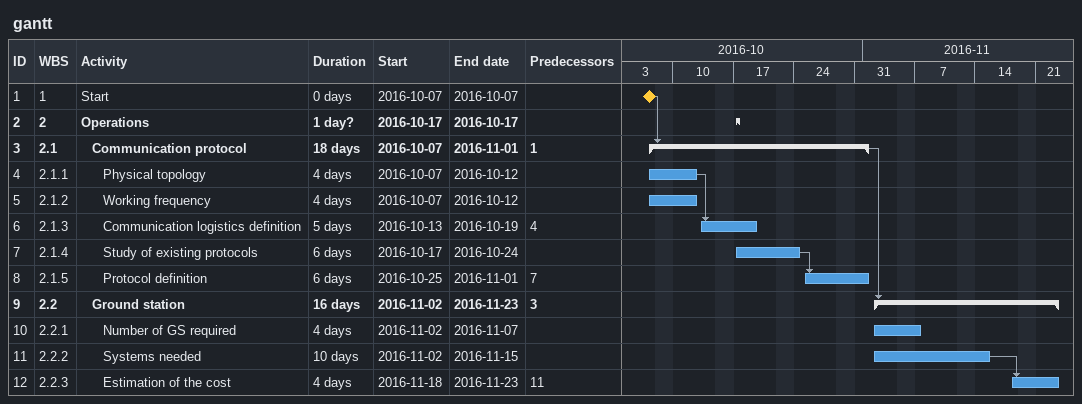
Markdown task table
gantt

| ID | WBS | Task | Duration | Start | Finish | Predecessors |
|---|---|---|---|---|---|---|
| 1 | 1 | Start | 0d | 2016-10-07 | 2016-10-07 |  |
| 2 | 2 | **Operations** | 1d? | 2016-10-17 | 2016-10-17 |  |
| 3 | 2.1 | **Communication protocol** | 18d | 2016-10-07 | 2016-11-01 | 1 |
| 4 | 2.1.1 | Physical topology | 4d | 2016-10-07 | 2016-10-12 |  |
| 5 | 2.1.2 | Working frequency | 4d | 2016-10-07 | 2016-10-12 |  |
| 6 | 2.1.3 | Communication logistics definition | 5d | 2016-10-13 | 2016-10-19 | 4 |
| 7 | 2.1.4 | Study of existing protocols | 6d | 2016-10-17 | 2016-10-24 |  |
| 8 | 2.1.5 | Protocol definition | 6d | 2016-10-25 | 2016-11-01 | 7 |
| 9 | 2.2 | **Ground station** | 16d | 2016-11-02 | 2016-11-23 | 3 |
| 10 | 2.2.1 | Number of GS required | 4d | 2016-11-02 | 2016-11-07 |  |
| 11 | 2.2.2 | Systems needed | 10d | 2016-11-02 | 2016-11-15 |  |
| 12 | 2.2.3 | Estimation of the cost | 4d | 2016-11-18 | 2016-11-23 | 11 |
